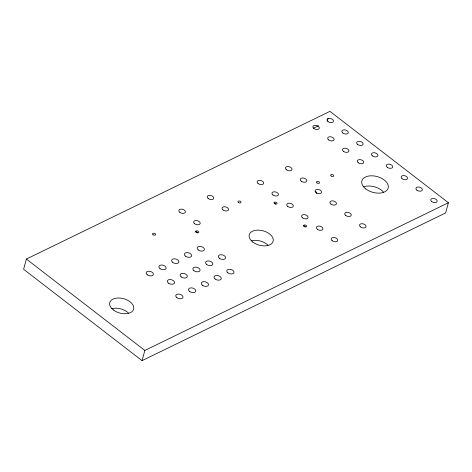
<?xml version="1.0" encoding="UTF-8"?>
<svg xmlns="http://www.w3.org/2000/svg" width="472" height="472" viewBox="0 0 472 472"><rect width="100%" height="100%" fill="white"/><g stroke="black" fill="none" stroke-linecap="round" stroke-linejoin="round"><path stroke-width="0.71" d="M26.391 259.063L23.6 269.252L142.06 360.643L445.609 212.937L448.4 202.748L329.94 111.357L26.391 259.063L144.851 350.448L448.4 202.748M142.06 360.643L144.851 350.448M327.338 120.867L328.081 118.153M313.231 128.319L318.535 125.741M363.717 186.77A13.635 8.183 15.3 0 1 383.63 192.257M315.597 191.703A1.575 0.95 15.3 0 1 316.346 193.443M303.354 225.292A3.351 2.012 15.3 0 1 305.189 226.914M274.68 202.995A3.351 2.012 15.3 0 1 275.56 204.057M195.461 231.197A3.351 2.012 15.3 0 1 197.296 232.82M111.953 308.653A12.384 7.434 15.3 0 1 128.478 313.03M251.434 240.785A12.384 7.434 15.3 0 1 267.96 245.157M365.818 188.953A13.635 8.183 15.3 0 0 387.972 188.664A13.635 8.183 15.3 0 0 371.293 175.796A13.635 8.183 15.3 0 0 365.818 188.953M274.438 203.597A1.575 0.95 15.3 0 0 277.005 203.562A1.575 0.95 15.3 0 0 275.076 202.075A1.575 0.95 15.3 0 0 274.438 203.597M304.068 226.454A1.575 0.95 15.3 0 0 306.635 226.418A1.575 0.95 15.3 0 0 304.706 224.932A1.575 0.95 15.3 0 0 304.068 226.454M316.954 182.906A1.575 0.95 15.3 0 0 319.52 182.876A1.575 0.95 15.3 0 0 317.585 181.39A1.575 0.95 15.3 0 0 316.954 182.906M238.366 202.512A1.575 0.95 15.3 0 0 240.932 202.476A1.575 0.95 15.3 0 0 239.003 200.989A1.575 0.95 15.3 0 0 238.366 202.512M196.175 232.36A1.575 0.95 15.3 0 0 198.742 232.324A1.575 0.95 15.3 0 0 196.812 230.837A1.575 0.95 15.3 0 0 196.175 232.36M153.017 234.72A1.575 0.95 15.3 0 0 155.583 234.69A1.575 0.95 15.3 0 0 153.654 233.197A1.575 0.95 15.3 0 0 153.017 234.72M331.126 176.015A1.575 0.95 15.3 0 0 333.686 175.979A1.575 0.95 15.3 0 0 331.757 174.492A1.575 0.95 15.3 0 0 331.126 176.015M360.537 226.932A3.351 2.012 15.3 0 0 365.989 226.861A3.351 2.012 15.3 0 0 361.882 223.698A3.351 2.012 15.3 0 0 360.537 226.932M332.194 240.726A3.351 2.012 15.3 0 0 337.645 240.655A3.351 2.012 15.3 0 0 333.545 237.487A3.351 2.012 15.3 0 0 332.194 240.726M345.722 215.503A3.351 2.012 15.3 0 0 351.174 215.433A3.351 2.012 15.3 0 0 347.067 212.27A3.351 2.012 15.3 0 0 345.722 215.503M317.379 229.298A3.351 2.012 15.3 0 0 322.83 229.227A3.351 2.012 15.3 0 0 318.73 226.058A3.351 2.012 15.3 0 0 317.379 229.298M330.907 204.075A3.351 2.012 15.3 0 0 336.359 204.004A3.351 2.012 15.3 0 0 332.253 200.842A3.351 2.012 15.3 0 0 330.907 204.075M302.564 217.869A3.351 2.012 15.3 0 0 308.015 217.798A3.351 2.012 15.3 0 0 303.915 214.63A3.351 2.012 15.3 0 0 302.564 217.869M316.092 192.647A3.351 2.012 15.3 0 0 321.544 192.576A3.351 2.012 15.3 0 0 317.438 189.414A3.351 2.012 15.3 0 0 316.092 192.647M287.749 206.435A3.351 2.012 15.3 0 0 293.2 206.364A3.351 2.012 15.3 0 0 289.1 203.202A3.351 2.012 15.3 0 0 287.749 206.435M301.278 181.218A3.351 2.012 15.3 0 0 306.729 181.148A3.351 2.012 15.3 0 0 302.623 177.979A3.351 2.012 15.3 0 0 301.278 181.218M272.934 195.007A3.351 2.012 15.3 0 0 278.386 194.936A3.351 2.012 15.3 0 0 274.285 191.774A3.351 2.012 15.3 0 0 272.934 195.007M286.463 169.79A3.351 2.012 15.3 0 0 291.914 169.719A3.351 2.012 15.3 0 0 287.808 166.551A3.351 2.012 15.3 0 0 286.463 169.79M258.119 183.578A3.351 2.012 15.3 0 0 263.571 183.508A3.351 2.012 15.3 0 0 259.47 180.345A3.351 2.012 15.3 0 0 258.119 183.578M223.014 209.981A3.351 2.012 15.3 0 0 228.466 209.91A3.351 2.012 15.3 0 0 224.359 206.748A3.351 2.012 15.3 0 0 223.014 209.981M194.67 223.775A3.351 2.012 15.3 0 0 200.122 223.704A3.351 2.012 15.3 0 0 196.022 220.536A3.351 2.012 15.3 0 0 194.67 223.775M208.199 198.553A3.351 2.012 15.3 0 0 213.651 198.482A3.351 2.012 15.3 0 0 209.544 195.32A3.351 2.012 15.3 0 0 208.199 198.553M179.856 212.341A3.351 2.012 15.3 0 0 185.307 212.27A3.351 2.012 15.3 0 0 181.207 209.108A3.351 2.012 15.3 0 0 179.856 212.341M328.671 139.93A3.304 1.982 15.3 0 0 334.04 139.859A3.304 1.982 15.3 0 0 329.999 136.744A3.304 1.982 15.3 0 0 328.671 139.93M343.486 151.359A3.304 1.982 15.3 0 0 348.855 151.288A3.304 1.982 15.3 0 0 344.814 148.173A3.304 1.982 15.3 0 0 343.486 151.359M358.301 162.787A3.304 1.982 15.3 0 0 363.67 162.716A3.304 1.982 15.3 0 0 359.629 159.601A3.304 1.982 15.3 0 0 358.301 162.787M431.732 201.609A3.304 1.982 15.3 0 0 437.101 201.538A3.304 1.982 15.3 0 0 433.06 198.423A3.304 1.982 15.3 0 0 431.732 201.609M416.918 190.181A3.304 1.982 15.3 0 0 422.287 190.11A3.304 1.982 15.3 0 0 418.245 186.995A3.304 1.982 15.3 0 0 416.918 190.181M402.103 178.752A3.304 1.982 15.3 0 0 407.472 178.681A3.304 1.982 15.3 0 0 403.43 175.566A3.304 1.982 15.3 0 0 402.103 178.752M387.288 167.324A3.304 1.982 15.3 0 0 392.657 167.253A3.304 1.982 15.3 0 0 388.615 164.132A3.304 1.982 15.3 0 0 387.288 167.324M372.473 155.896A3.304 1.982 15.3 0 0 377.842 155.825A3.304 1.982 15.3 0 0 373.8 152.704A3.304 1.982 15.3 0 0 372.473 155.896M357.658 144.467A3.304 1.982 15.3 0 0 363.027 144.397A3.304 1.982 15.3 0 0 358.986 141.275A3.304 1.982 15.3 0 0 357.658 144.467M342.843 133.033A3.304 1.982 15.3 0 0 348.212 132.962A3.304 1.982 15.3 0 0 344.171 129.847A3.304 1.982 15.3 0 0 342.843 133.033M328.028 121.605A3.304 1.982 15.3 0 0 333.397 121.534A3.304 1.982 15.3 0 0 329.356 118.419A3.304 1.982 15.3 0 0 328.028 121.605M313.856 128.502A3.304 1.982 15.3 0 0 319.225 128.431A3.304 1.982 15.3 0 0 315.184 125.316A3.304 1.982 15.3 0 0 313.856 128.502M198.269 249.977A3.717 2.23 15.3 0 0 204.311 249.9A3.717 2.23 15.3 0 0 199.762 246.39A3.717 2.23 15.3 0 0 198.269 249.977M185.514 256.184A3.717 2.23 15.3 0 0 191.555 256.107A3.717 2.23 15.3 0 0 187.012 252.597A3.717 2.23 15.3 0 0 185.514 256.184M172.764 262.391A3.717 2.23 15.3 0 0 178.799 262.314A3.717 2.23 15.3 0 0 174.257 258.803A3.717 2.23 15.3 0 0 172.764 262.391M160.008 268.597A3.717 2.23 15.3 0 0 166.05 268.515A3.717 2.23 15.3 0 0 161.501 265.01A3.717 2.23 15.3 0 0 160.008 268.597M147.252 274.804A3.717 2.23 15.3 0 0 153.294 274.722A3.717 2.23 15.3 0 0 148.745 271.217A3.717 2.23 15.3 0 0 147.252 274.804M219.462 258.302A3.717 2.23 15.3 0 0 225.504 258.225A3.717 2.23 15.3 0 0 220.955 254.721A3.717 2.23 15.3 0 0 219.462 258.302M206.707 264.509A3.717 2.23 15.3 0 0 212.748 264.432A3.717 2.23 15.3 0 0 208.199 260.922A3.717 2.23 15.3 0 0 206.707 264.509M193.957 270.716A3.717 2.23 15.3 0 0 199.992 270.639A3.717 2.23 15.3 0 0 195.449 267.128A3.717 2.23 15.3 0 0 193.957 270.716M181.201 276.922A3.717 2.23 15.3 0 0 187.237 276.846A3.717 2.23 15.3 0 0 182.693 273.335A3.717 2.23 15.3 0 0 181.201 276.922M168.445 283.129A3.717 2.23 15.3 0 0 174.487 283.053A3.717 2.23 15.3 0 0 169.938 279.542A3.717 2.23 15.3 0 0 168.445 283.129M227.899 272.834A3.717 2.23 15.3 0 0 233.941 272.757A3.717 2.23 15.3 0 0 229.392 269.252A3.717 2.23 15.3 0 0 227.899 272.834M215.149 279.04A3.717 2.23 15.3 0 0 221.185 278.964A3.717 2.23 15.3 0 0 216.642 275.459A3.717 2.23 15.3 0 0 215.149 279.04M202.394 285.247A3.717 2.23 15.3 0 0 208.429 285.171A3.717 2.23 15.3 0 0 203.886 281.66A3.717 2.23 15.3 0 0 202.394 285.247M189.638 291.454A3.717 2.23 15.3 0 0 195.679 291.377A3.717 2.23 15.3 0 0 191.13 287.867A3.717 2.23 15.3 0 0 189.638 291.454M176.882 297.661A3.717 2.23 15.3 0 0 182.924 297.584A3.717 2.23 15.3 0 0 178.375 294.074A3.717 2.23 15.3 0 0 176.882 297.661M113.333 309.945A12.384 7.434 15.3 0 0 133.464 309.685A12.384 7.434 15.3 0 0 118.313 297.991A12.384 7.434 15.3 0 0 113.333 309.945M252.815 242.077A12.384 7.434 15.3 0 0 272.946 241.811A12.384 7.434 15.3 0 0 257.795 230.124A12.384 7.434 15.3 0 0 252.815 242.077"/></g></svg>
